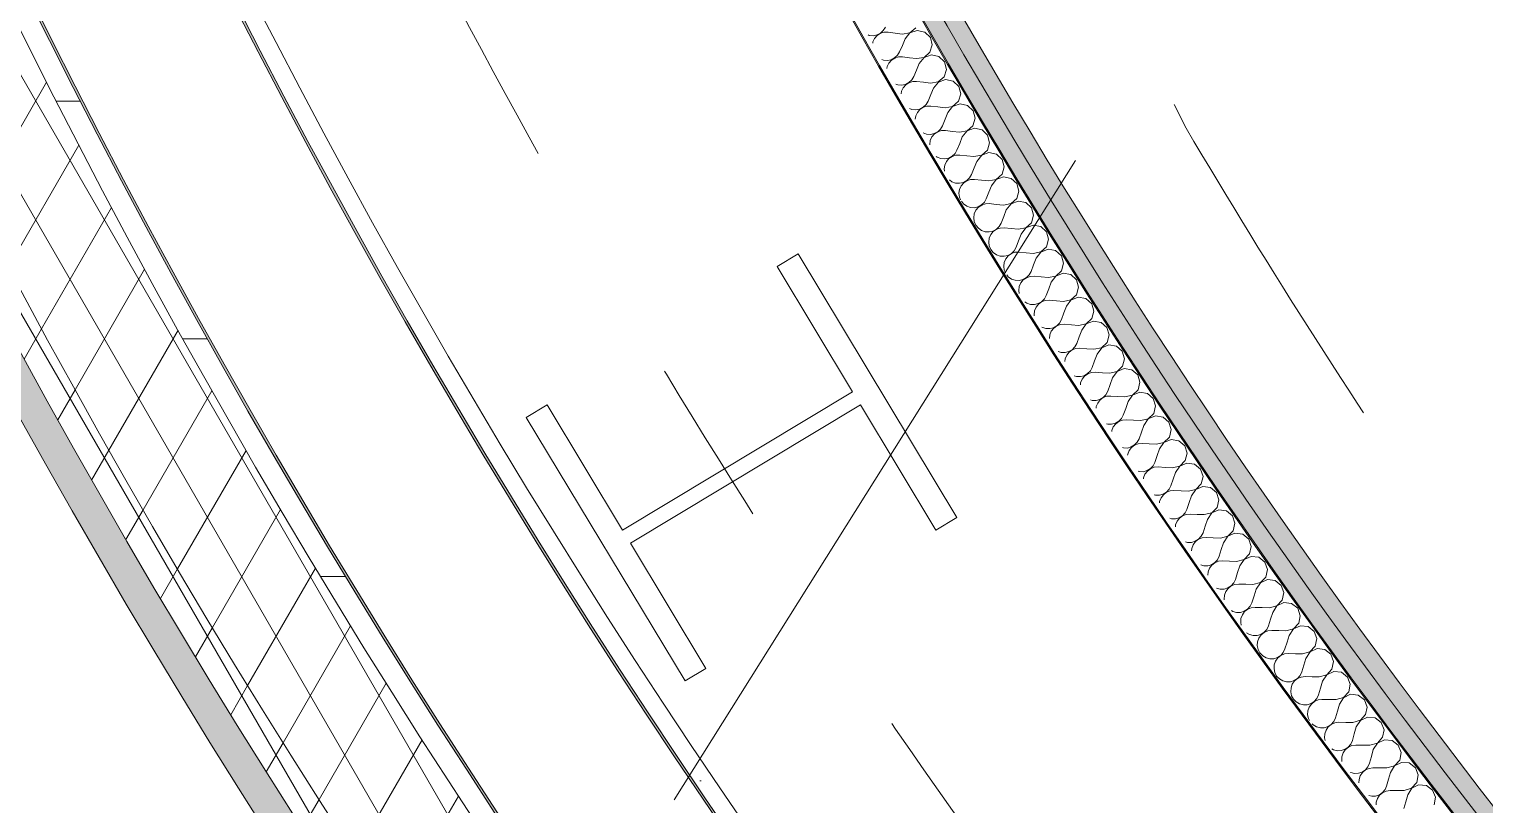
# Model space of a CAD drawing. Header units: millimetres. Extents: x -50172 to 68897, y -80883 to 956680.
# Drawn here: x -41228 to -40004, y -67392 to -66739 of the extents above; entities that cross this region are included whole.
import ezdxf

# ---------------------------------------------------------------- set-up
doc = ezdxf.new("R2010")
doc.units = ezdxf.units.MM
doc.header["$MEASUREMENT"] = 0
for name, pattern in [('Dashed', [564.444447, 282.222223, -282.222223]), ('Double Dashed', [1093.611073, 529.166651, -211.666656, 141.111112, -211.666656]), ('Long Dashed', [1058.333302, 634.99999, -423.333311])]:
    doc.linetypes.add(name, pattern=pattern)
for name, color, linetype in [('A-25-M_Wall_Ext', 7, 'Continuous'), ('COLUMN.IFC Import', 7, 'Continuous'), ('New_A-15-MG_Structural_Grid_Phase_2', 7, 'Continuous'), ('New_A-25-M_Wall_Int', 7, 'Continuous')]:
    doc.layers.add(name, color=color, linetype=linetype)
for name, color, linetype, lineweight in [('A-25-M_Wall_Ext_Pen_No__1', 7, 'Continuous', 13), ('COLUMN.IFC Import_Pen_No__2', 8, 'Continuous', 15), ('New_A-25-M_Wall_Int_Pen_No__1', 7, 'Continuous', 13), ('New_A-25-M_Wall_Int_Pen_No__150', 7, 'Continuous', 0), ('New_A-95-P_Drawing_Pen_No__1', 7, 'Continuous', 13)]:
    doc.layers.add(name, color=color, linetype=linetype, lineweight=lineweight)
for name, color, linetype, lineweight, true_color in [('A-25-M_Wall_Ext_Pen_No__107', 7, 'Continuous', 15, 0xa6a6a6), ('New_A-15-MG_Structural_Grid_Phase_2_Pen_No__222', 7, 'Continuous', 13, 0x65af33), ('New_A-25-M_Wall_Int_Pen_No__107', 7, 'Continuous', 15, 0xa6a6a6), ('New_A-25-M_Wall_Int_Pen_No__81', 7, 'Continuous', 20, 0x6a6a6a)]:
    doc.layers.add(name, color=color, linetype=linetype, lineweight=lineweight, true_color=true_color)
pattern_1 = [(60, (0, 0), (-43.30127, 25), []), (120, (0, 0), (43.30127, 25), [])]

# ---------------------------------------------------------------- blocks, each defined once
blk = doc.blocks.new('*X334')
at = {"layer": 'New_A-25-M_Wall_Int_Pen_No__150', "linetype": 'Continuous'}
for p, q in [((-40522.9, -66744.2), (-40521.9, -66744.6)), ((-40521.9, -66744.6), (-40518.6, -66744.9)), ((-40518.6, -66744.9), (-40515.4, -66744.2)), ((-40515.2, -66744.6), (-40517.4, -66747.1)), ((-40515.4, -66744.2), (-40512.5, -66742.8)), ((-40512.4, -66742.8), (-40515.2, -66744.6)), ((-40512.5, -66742.8), (-40510.1, -66740.5)), ((-40509.3, -66741.9), (-40512.4, -66742.8)), ((-40510.1, -66740.5), (-40508.3, -66737.7)), ((-40506, -66741.9), (-40509.3, -66741.9)), ((-40500.1, -66742.6), (-40506, -66741.9)), ((-40494.2, -66743.4), (-40500.1, -66742.6)), ((-40494.2, -66743.4), (-40487.7, -66742.4)), ((-40487.7, -66742.5), (-40491.8, -66747.5)), ((-40487.7, -66742.4), (-40482.8, -66738.2)), ((-40481.5, -66740.4), (-40487.7, -66742.5)), ((-40475.2, -66741.8), (-40481.5, -66740.4)), ((-40470.5, -66746.3), (-40475.2, -66741.8)), ((-40468.9, -66752.6), (-40470.5, -66746.3)), ((-40518.8, -66750), (-40519, -66751.2)), ((-40517.4, -66747.1), (-40518.8, -66750)), ((-40498.2, -66761.3), (-40496.5, -66758.5)), ((-40494.1, -66753), (-40496.5, -66758.5)), ((-40491.8, -66747.5), (-40494.1, -66753)), ((-40475.8, -66763.1), (-40470.9, -66758.8)), ((-40470.9, -66758.8), (-40468.9, -66752.6)), ((-40511.3, -66764.9), (-40510, -66765.4)), ((-40510, -66765.4), (-40506.7, -66765.7)), ((-40506.9, -66770.8), (-40507.1, -66772.3)), ((-40505.5, -66767.9), (-40506.9, -66770.8)), ((-40506.7, -66765.7), (-40503.5, -66765)), ((-40503.3, -66765.4), (-40505.5, -66767.9)), ((-40503.5, -66765), (-40500.6, -66763.5)), ((-40500.5, -66763.6), (-40503.3, -66765.4)), ((-40500.6, -66763.5), (-40498.2, -66761.3)), ((-40497.4, -66762.7), (-40500.5, -66763.6)), ((-40494.1, -66762.6), (-40497.4, -66762.7)), ((-40488.2, -66763.4), (-40494.1, -66762.6)), ((-40482.3, -66764.1), (-40488.2, -66763.4)), ((-40482.3, -66764.1), (-40475.8, -66763.1)), ((-40479.9, -66768.2), (-40482.2, -66773.7)), ((-40475.8, -66763.2), (-40479.9, -66768.2)), ((-40469.6, -66761), (-40475.8, -66763.2)), ((-40463.3, -66762.4), (-40469.6, -66761)), ((-40458.6, -66766.9), (-40463.3, -66762.4)), ((-40457, -66773.2), (-40458.6, -66766.9)), ((-40488.6, -66784.3), (-40486.2, -66782)), ((-40485.4, -66783.4), (-40488.6, -66784.4)), ((-40486.2, -66782), (-40484.5, -66779.2)), ((-40482.1, -66783.3), (-40485.4, -66783.4)), ((-40482.2, -66773.7), (-40484.5, -66779.2)), ((-40476.2, -66784), (-40482.1, -66783.3)), ((-40463.9, -66783.7), (-40459, -66779.4)), ((-40457.7, -66781.6), (-40463.8, -66783.8)), ((-40459, -66779.4), (-40457, -66773.2)), ((-40451.3, -66783), (-40457.7, -66781.6)), ((-40446.6, -66787.5), (-40451.3, -66783)), ((-40499.7, -66785.5), (-40498, -66786.2)), ((-40498, -66786.2), (-40494.8, -66786.4)), ((-40494.9, -66791.6), (-40495.2, -66793.6)), ((-40493.5, -66788.6), (-40494.9, -66791.6)), ((-40494.8, -66786.4), (-40491.5, -66785.8)), ((-40491.3, -66786.1), (-40493.5, -66788.6)), ((-40491.5, -66785.8), (-40488.6, -66784.3)), ((-40488.6, -66784.4), (-40491.3, -66786.1)), ((-40470.3, -66784.8), (-40476.2, -66784)), ((-40470.2, -66794.4), (-40472.5, -66799.9)), ((-40470.3, -66784.8), (-40463.9, -66783.7)), ((-40467.9, -66788.9), (-40470.2, -66794.4)), ((-40463.8, -66783.8), (-40467.9, -66788.9)), ((-40446.9, -66800), (-40445, -66793.8)), ((-40445, -66793.8), (-40446.6, -66787.5)), ((-40488.2, -66806.1), (-40486, -66806.9)), ((-40486, -66806.9), (-40482.7, -66807.1)), ((-40482.7, -66807.1), (-40479.5, -66806.5)), ((-40479.3, -66806.8), (-40481.4, -66809.3)), ((-40479.5, -66806.5), (-40476.6, -66805)), ((-40476.5, -66805), (-40479.3, -66806.8)), ((-40476.6, -66805), (-40474.2, -66802.7)), ((-40473.4, -66804.1), (-40476.5, -66805)), ((-40474.2, -66802.7), (-40472.5, -66799.9)), ((-40470.1, -66804), (-40473.4, -66804.1)), ((-40464.2, -66804.7), (-40470.1, -66804)), ((-40458.2, -66805.4), (-40464.2, -66804.7)), ((-40458.2, -66805.4), (-40451.8, -66804.3)), ((-40451.8, -66804.4), (-40455.8, -66809.5)), ((-40451.8, -66804.3), (-40446.9, -66800)), ((-40445.6, -66802.2), (-40451.8, -66804.4)), ((-40439.3, -66803.5), (-40445.6, -66802.2)), ((-40434.6, -66808), (-40439.3, -66803.5)), ((-40432.9, -66814.3), (-40434.6, -66808)), ((-40482.8, -66812.3), (-40483.2, -66815)), ((-40481.4, -66809.3), (-40482.8, -66812.3)), ((-40458.1, -66815), (-40460.4, -66820.5)), ((-40455.8, -66809.5), (-40458.1, -66815)), ((-40434.8, -66820.5), (-40432.9, -66814.3)), ((-40476.7, -66826.5), (-40473.8, -66827.6)), ((-40473.8, -66827.6), (-40470.5, -66827.8)), ((-40469.2, -66830), (-40470.6, -66833)), ((-40470.5, -66827.8), (-40467.3, -66827.1)), ((-40467.1, -66827.5), (-40469.2, -66830)), ((-40467.3, -66827.1), (-40464.4, -66825.6)), ((-40464.4, -66825.7), (-40467.1, -66827.5)), ((-40464.4, -66825.6), (-40462, -66823.3)), ((-40461.2, -66824.7), (-40464.4, -66825.7)), ((-40462, -66823.3), (-40460.4, -66820.5)), ((-40457.9, -66824.6), (-40461.2, -66824.7)), ((-40452, -66825.3), (-40457.9, -66824.6)), ((-40446.1, -66825.9), (-40452, -66825.3)), ((-40446.1, -66825.9), (-40439.7, -66824.8)), ((-40443.7, -66830), (-40445.9, -66835.5)), ((-40439.6, -66824.9), (-40443.7, -66830)), ((-40439.7, -66824.8), (-40434.8, -66820.5)), ((-40433.5, -66822.7), (-40439.6, -66824.9)), ((-40427.1, -66824), (-40433.5, -66822.7)), ((-40422.4, -66828.5), (-40427.1, -66824)), ((-40420.7, -66834.8), (-40422.4, -66828.5)), ((-40470.6, -66833), (-40471.1, -66836.2)), ((-40471.1, -66836.2), (-40471.1, -66836.6)), ((-40452.2, -66846.2), (-40449.8, -66843.9)), ((-40449.8, -66843.9), (-40448.2, -66841.1)), ((-40445.9, -66835.5), (-40448.2, -66841.1)), ((-40427.4, -66845.3), (-40422.6, -66841)), ((-40421.3, -66843.1), (-40427.4, -66845.4)), ((-40422.6, -66841), (-40420.7, -66834.8)), ((-40414.9, -66844.4), (-40421.3, -66843.1)), ((-40410.2, -66848.9), (-40414.9, -66844.4)), ((-40465.6, -66846.5), (-40464.7, -66847.1)), ((-40464.7, -66847.1), (-40461.6, -66848.2)), ((-40461.6, -66848.2), (-40458.3, -66848.4)), ((-40458.4, -66853.6), (-40458.9, -66856.8)), ((-40458.9, -66856.8), (-40458.6, -66858.9)), ((-40457, -66850.6), (-40458.4, -66853.6)), ((-40458.3, -66848.4), (-40455.1, -66847.7)), ((-40454.9, -66848.1), (-40457, -66850.6)), ((-40455.1, -66847.7), (-40452.2, -66846.2)), ((-40452.1, -66846.3), (-40454.9, -66848.1)), ((-40449, -66845.3), (-40452.1, -66846.3)), ((-40445.7, -66845.2), (-40449, -66845.3)), ((-40439.8, -66845.8), (-40445.7, -66845.2)), ((-40433.9, -66846.4), (-40439.8, -66845.8)), ((-40433.6, -66856), (-40435.9, -66861.6)), ((-40433.9, -66846.4), (-40427.4, -66845.3)), ((-40431.4, -66850.5), (-40433.6, -66856)), ((-40427.4, -66845.4), (-40431.4, -66850.5)), ((-40410.3, -66861.4), (-40408.5, -66855.2)), ((-40408.5, -66855.2), (-40410.2, -66848.9)), ((-40454.5, -66866.1), (-40452.4, -66867.7)), ((-40452.4, -66867.7), (-40449.3, -66868.8)), ((-40449.3, -66868.8), (-40446, -66869)), ((-40446, -66869), (-40442.8, -66868.3)), ((-40442.5, -66868.6), (-40444.7, -66871.1)), ((-40442.8, -66868.3), (-40439.9, -66866.7)), ((-40439.8, -66866.8), (-40442.5, -66868.6)), ((-40439.9, -66866.7), (-40437.5, -66864.4)), ((-40436.7, -66865.8), (-40439.8, -66866.8)), ((-40437.5, -66864.4), (-40435.9, -66861.6)), ((-40433.4, -66865.7), (-40436.7, -66865.8)), ((-40427.5, -66866.3), (-40433.4, -66865.7)), ((-40421.5, -66866.9), (-40427.5, -66866.3)), ((-40421.5, -66866.9), (-40415.1, -66865.7)), ((-40415.1, -66865.8), (-40419.1, -66871)), ((-40415.1, -66865.7), (-40410.3, -66861.4)), ((-40409, -66863.6), (-40415.1, -66865.8)), ((-40402.6, -66864.8), (-40409, -66863.6)), ((-40397.8, -66869.2), (-40402.6, -66864.8)), ((-40446, -66874.1), (-40446.5, -66877.4)), ((-40446.5, -66877.4), (-40446.1, -66880.7)), ((-40446.1, -66880.7), (-40445.1, -66882.9)), ((-40444.7, -66871.1), (-40446, -66874.1)), ((-40421.3, -66876.5), (-40423.5, -66882)), ((-40419.1, -66871), (-40421.3, -66876.5)), ((-40397.9, -66881.8), (-40396.1, -66875.5)), ((-40396.1, -66875.5), (-40397.8, -66869.2)), ((-40444.4, -66884.1), (-40442.7, -66886.3)), ((-40442.7, -66886.3), (-40440, -66888.2)), ((-40440, -66888.2), (-40436.8, -66889.3)), ((-40436.8, -66889.3), (-40433.6, -66889.5)), ((-40433.6, -66889.5), (-40430.4, -66888.8)), ((-40432.2, -66891.6), (-40433.6, -66894.7)), ((-40430.1, -66889.1), (-40432.2, -66891.6)), ((-40430.4, -66888.8), (-40427.5, -66887.2)), ((-40427.4, -66887.3), (-40430.1, -66889.1)), ((-40427.5, -66887.2), (-40425.1, -66884.9)), ((-40424.3, -66886.3), (-40427.4, -66887.3)), ((-40425.1, -66884.9), (-40423.5, -66882)), ((-40421, -66886.1), (-40424.3, -66886.3)), ((-40415.1, -66886.7), (-40421, -66886.1)), ((-40409.1, -66887.3), (-40415.1, -66886.7)), ((-40409.1, -66887.3), (-40402.7, -66886.1)), ((-40406.7, -66891.4), (-40408.8, -66896.9)), ((-40402.7, -66886.2), (-40406.7, -66891.4)), ((-40402.7, -66886.1), (-40397.9, -66881.8)), ((-40396.6, -66883.9), (-40402.7, -66886.2)), ((-40390.2, -66885.1), (-40396.6, -66883.9)), ((-40385.4, -66889.5), (-40390.2, -66885.1)), ((-40383.7, -66895.8), (-40385.4, -66889.5)), ((-40433.6, -66894.7), (-40434, -66897.9)), ((-40434, -66897.9), (-40433.6, -66901.2)), ((-40433.6, -66901.2), (-40432.3, -66904.2)), ((-40432.3, -66904.2), (-40430.2, -66906.8)), ((-40415, -66907.6), (-40412.6, -66905.3)), ((-40412.6, -66905.3), (-40411, -66902.5)), ((-40408.8, -66896.9), (-40411, -66902.5)), ((-40390.3, -66906.5), (-40385.5, -66902.1)), ((-40384.1, -66904.2), (-40390.2, -66906.5)), ((-40385.5, -66902.1), (-40383.7, -66895.8)), ((-40377.7, -66905.4), (-40384.1, -66904.2)), ((-40372.9, -66909.8), (-40377.7, -66905.4)), ((-40430.2, -66906.8), (-40427.5, -66908.7)), ((-40427.5, -66908.7), (-40424.4, -66909.8)), ((-40424.4, -66909.8), (-40421.1, -66909.9)), ((-40421.1, -66915.1), (-40421.5, -66918.4)), ((-40421.1, -66909.9), (-40417.9, -66909.2)), ((-40419.7, -66912.1), (-40421.1, -66915.1)), ((-40417.6, -66909.6), (-40419.7, -66912.1)), ((-40417.9, -66909.2), (-40415, -66907.6)), ((-40414.9, -66907.7), (-40417.6, -66909.6)), ((-40411.8, -66906.7), (-40414.9, -66907.7)), ((-40408.5, -66906.5), (-40411.8, -66906.7)), ((-40402.6, -66907.1), (-40408.5, -66906.5)), ((-40396.7, -66907.6), (-40402.6, -66907.1)), ((-40396.3, -66917.3), (-40398.5, -66922.8)), ((-40396.7, -66907.6), (-40390.3, -66906.5)), ((-40394.2, -66911.7), (-40396.3, -66917.3)), ((-40390.2, -66906.5), (-40394.2, -66911.7)), ((-40371.1, -66916.1), (-40372.9, -66909.8)), ((-40372.9, -66922.3), (-40371.1, -66916.1)), ((-40421.5, -66918.4), (-40421.1, -66921.7)), ((-40421.1, -66921.7), (-40419.7, -66924.7)), ((-40419.7, -66924.7), (-40417.6, -66927.2)), ((-40417.6, -66927.2), (-40414.9, -66929.1)), ((-40414.9, -66929.1), (-40411.8, -66930.2)), ((-40411.8, -66930.2), (-40408.5, -66930.3)), ((-40408.5, -66930.3), (-40405.3, -66929.6)), ((-40405.1, -66930), (-40407.2, -66932.5)), ((-40405.3, -66929.6), (-40402.4, -66928)), ((-40402.4, -66928.1), (-40405.1, -66930)), ((-40402.4, -66928), (-40400.1, -66925.7)), ((-40399.2, -66927), (-40402.4, -66928.1)), ((-40400.1, -66925.7), (-40398.5, -66922.8)), ((-40396, -66926.9), (-40399.2, -66927)), ((-40390, -66927.4), (-40396, -66926.9)), ((-40384.1, -66928), (-40390, -66927.4)), ((-40384.1, -66928), (-40377.7, -66926.7)), ((-40377.6, -66926.8), (-40381.6, -66932)), ((-40377.7, -66926.7), (-40372.9, -66922.3)), ((-40371.6, -66924.5), (-40377.6, -66926.8)), ((-40365.2, -66925.6), (-40371.6, -66924.5)), ((-40360.4, -66930), (-40365.2, -66925.6)), ((-40358.5, -66936.3), (-40360.4, -66930)), ((-40408.5, -66935.5), (-40408.9, -66938.8)), ((-40408.9, -66938.8), (-40408.4, -66942.1)), ((-40407.2, -66932.5), (-40408.5, -66935.5)), ((-40408.4, -66942.1), (-40407.4, -66944.3)), ((-40383.7, -66937.6), (-40385.8, -66943.1)), ((-40381.6, -66932), (-40383.7, -66937.6)), ((-40365, -66947), (-40360.3, -66942.5)), ((-40360.3, -66942.5), (-40358.5, -66936.3)), ((-40406.2, -66946.1), (-40405, -66947.6)), ((-40405, -66947.6), (-40402.2, -66949.5)), ((-40402.2, -66949.5), (-40399.1, -66950.5)), ((-40399.1, -66950.5), (-40395.8, -66950.7)), ((-40395.8, -66950.7), (-40392.6, -66949.9)), ((-40394.5, -66952.8), (-40395.8, -66955.9)), ((-40392.4, -66950.3), (-40394.5, -66952.8)), ((-40392.6, -66949.9), (-40389.8, -66948.3)), ((-40389.7, -66948.4), (-40392.4, -66950.3)), ((-40389.8, -66948.3), (-40387.4, -66946)), ((-40386.6, -66947.4), (-40389.7, -66948.4)), ((-40387.4, -66946), (-40385.8, -66943.1)), ((-40383.3, -66947.2), (-40386.6, -66947.4)), ((-40377.4, -66947.7), (-40383.3, -66947.2)), ((-40371.4, -66948.2), (-40377.4, -66947.7)), ((-40371.4, -66948.2), (-40365, -66947)), ((-40368.9, -66952.2), (-40371, -66957.8)), ((-40365, -66947), (-40368.9, -66952.2)), ((-40358.9, -66944.7), (-40365, -66947)), ((-40352.5, -66945.8), (-40358.9, -66944.7)), ((-40347.7, -66950.2), (-40352.5, -66945.8)), ((-40345.9, -66956.4), (-40347.7, -66950.2)), ((-40395.8, -66955.9), (-40396.2, -66959.1)), ((-40396.2, -66959.1), (-40395.8, -66961.6)), ((-40377, -66968.6), (-40374.7, -66966.3)), ((-40374.7, -66966.3), (-40373.1, -66963.4)), ((-40371, -66957.8), (-40373.1, -66963.4)), ((-40358.7, -66968.4), (-40352.3, -66967.1)), ((-40352.3, -66967.1), (-40347.6, -66962.7)), ((-40346.2, -66964.8), (-40352.3, -66967.2)), ((-40347.6, -66962.7), (-40345.9, -66956.4)), ((-40339.8, -66965.9), (-40346.2, -66964.8)), ((-40334.9, -66970.3), (-40339.8, -66965.9)), ((-40391.1, -66968.7), (-40389.5, -66969.8)), ((-40389.5, -66969.8), (-40386.4, -66970.9)), ((-40386.4, -66970.9), (-40383.1, -66971)), ((-40383, -66976.2), (-40383.4, -66979.4)), ((-40383.1, -66971), (-40379.9, -66970.2)), ((-40381.7, -66973.1), (-40383, -66976.2)), ((-40379.7, -66970.6), (-40381.7, -66973.1)), ((-40379.9, -66970.2), (-40377, -66968.6)), ((-40377, -66968.7), (-40379.7, -66970.6)), ((-40373.9, -66967.6), (-40377, -66968.7)), ((-40370.6, -66967.4), (-40373.9, -66967.6)), ((-40364.6, -66967.9), (-40370.6, -66967.4)), ((-40358.7, -66968.4), (-40364.6, -66967.9)), ((-40358.2, -66978), (-40360.3, -66983.6)), ((-40356.1, -66972.4), (-40358.2, -66978)), ((-40352.3, -66967.2), (-40356.1, -66972.4)), ((-40333.1, -66976.5), (-40334.9, -66970.3)), ((-40334.8, -66982.8), (-40333.1, -66976.5)), ((-40383.4, -66979.4), (-40383.3, -66980.4)), ((-40376.9, -66989.9), (-40376.7, -66990.1)), ((-40376.7, -66990.1), (-40373.5, -66991.1)), ((-40373.5, -66991.1), (-40370.2, -66991.2)), ((-40370.2, -66991.2), (-40367, -66990.5)), ((-40366.8, -66990.8), (-40368.9, -66993.4)), ((-40367, -66990.5), (-40364.2, -66988.8)), ((-40364.1, -66988.9), (-40366.8, -66990.8)), ((-40364.2, -66988.8), (-40361.9, -66986.5)), ((-40361, -66987.8), (-40364.1, -66988.9)), ((-40361.9, -66986.5), (-40360.3, -66983.6)), ((-40357.8, -66987.6), (-40361, -66987.8)), ((-40351.8, -66988.1), (-40357.8, -66987.6)), ((-40345.9, -66988.5), (-40351.8, -66988.1)), ((-40345.9, -66988.5), (-40339.5, -66987.2)), ((-40339.4, -66987.3), (-40343.3, -66992.6)), ((-40339.5, -66987.2), (-40334.8, -66982.8)), ((-40333.4, -66984.9), (-40339.4, -66987.3)), ((-40327, -66986), (-40333.4, -66984.9)), ((-40322.1, -66990.3), (-40327, -66986)), ((-40320.2, -66996.5), (-40322.1, -66990.3)), ((-40370.2, -66996.4), (-40370.5, -66999.5)), ((-40368.9, -66993.4), (-40370.2, -66996.4)), ((-40349, -67006.6), (-40347.4, -67003.7)), ((-40345.4, -66998.2), (-40347.4, -67003.7)), ((-40343.3, -66992.6), (-40345.4, -66998.2)), ((-40326.6, -67007.3), (-40321.9, -67002.8)), ((-40321.9, -67002.8), (-40320.2, -66996.5)), ((-40363.1, -67010.5), (-40360.6, -67011.3)), ((-40360.6, -67011.3), (-40357.3, -67011.4)), ((-40357.3, -67011.4), (-40354.1, -67010.6)), ((-40355.9, -67013.6), (-40357.2, -67016.6)), ((-40353.9, -67011), (-40355.9, -67013.6)), ((-40354.1, -67010.6), (-40351.3, -67009)), ((-40351.2, -67009.1), (-40353.9, -67011)), ((-40351.3, -67009), (-40349, -67006.6)), ((-40348.1, -67008), (-40351.2, -67009.1)), ((-40344.9, -67007.8), (-40348.1, -67008)), ((-40338.9, -67008.2), (-40344.9, -67007.8)), ((-40333, -67008.6), (-40338.9, -67008.2)), ((-40333, -67008.6), (-40326.6, -67007.3)), ((-40330.4, -67012.6), (-40332.4, -67018.2)), ((-40326.5, -67007.4), (-40330.4, -67012.6)), ((-40320.5, -67004.9), (-40326.5, -67007.4)), ((-40314.1, -67006), (-40320.5, -67004.9)), ((-40309.2, -67010.3), (-40314.1, -67006)), ((-40307.3, -67016.5), (-40309.2, -67010.3)), ((-40357.2, -67016.6), (-40357.5, -67018.9)), ((-40338.3, -67029.1), (-40336, -67026.7)), ((-40335.1, -67028.1), (-40338.2, -67029.2)), ((-40336, -67026.7), (-40334.5, -67023.8)), ((-40331.9, -67027.8), (-40335.1, -67028.1)), ((-40332.4, -67018.2), (-40334.5, -67023.8)), ((-40325.9, -67028.3), (-40331.9, -67027.8)), ((-40320, -67028.7), (-40325.9, -67028.3)), ((-40320, -67028.7), (-40313.6, -67027.3)), ((-40313.6, -67027.4), (-40317.4, -67032.7)), ((-40313.6, -67027.3), (-40308.9, -67022.8)), ((-40307.5, -67024.9), (-40313.6, -67027.4)), ((-40308.9, -67022.8), (-40307.3, -67016.5)), ((-40301.1, -67026), (-40307.5, -67024.9)), ((-40296.2, -67030.2), (-40301.1, -67026)), ((-40349.5, -67030.9), (-40347.6, -67031.5)), ((-40347.6, -67031.5), (-40344.3, -67031.6)), ((-40344.2, -67036.7), (-40344.4, -67038.5)), ((-40344.3, -67031.6), (-40341.1, -67030.8)), ((-40342.9, -67033.7), (-40344.2, -67036.7)), ((-40340.9, -67031.1), (-40342.9, -67033.7)), ((-40341.1, -67030.8), (-40338.3, -67029.1)), ((-40338.2, -67029.2), (-40340.9, -67031.1)), ((-40319.4, -67038.3), (-40321.4, -67043.9)), ((-40317.4, -67032.7), (-40319.4, -67038.3)), ((-40294.3, -67036.4), (-40296.2, -67030.2)), ((-40295.9, -67042.7), (-40294.3, -67036.4)), ((-40335.9, -67051.1), (-40334.5, -67051.6)), ((-40334.5, -67051.6), (-40331.2, -67051.7)), ((-40331.2, -67051.7), (-40328, -67050.8)), ((-40327.8, -67051.2), (-40329.8, -67053.8)), ((-40328, -67050.8), (-40325.2, -67049.2)), ((-40325.2, -67049.2), (-40327.8, -67051.2)), ((-40325.2, -67049.2), (-40322.9, -67046.8)), ((-40322.1, -67048.1), (-40325.2, -67049.2)), ((-40322.9, -67046.8), (-40321.4, -67043.9)), ((-40318.8, -67047.9), (-40322.1, -67048.1)), ((-40312.8, -67048.3), (-40318.8, -67047.9)), ((-40306.9, -67048.6), (-40312.8, -67048.3)), ((-40306.9, -67048.6), (-40300.5, -67047.3)), ((-40304.3, -67052.6), (-40306.3, -67058.3)), ((-40300.5, -67047.3), (-40304.3, -67052.6)), ((-40300.5, -67047.3), (-40295.9, -67042.7)), ((-40294.5, -67044.8), (-40300.5, -67047.3)), ((-40288.1, -67045.9), (-40294.5, -67044.8)), ((-40283.1, -67050.1), (-40288.1, -67045.9)), ((-40281.2, -67056.3), (-40283.1, -67050.1)), ((-40331.1, -67056.8), (-40331.2, -67058.2)), ((-40329.8, -67053.8), (-40331.1, -67056.8)), ((-40309.8, -67066.8), (-40308.3, -67063.9)), ((-40306.3, -67058.3), (-40308.3, -67063.9)), ((-40287.4, -67067.2), (-40282.7, -67062.6)), ((-40281.3, -67064.7), (-40287.3, -67067.2)), ((-40282.7, -67062.6), (-40281.2, -67056.3)), ((-40274.9, -67065.7), (-40281.3, -67064.7)), ((-40322.5, -67071.3), (-40321.3, -67071.6)), ((-40321.3, -67071.6), (-40318.1, -67071.7)), ((-40318.1, -67071.7), (-40314.9, -67070.8)), ((-40317.9, -67076.8), (-40318, -67077.9)), ((-40316.7, -67073.8), (-40317.9, -67076.8)), ((-40314.6, -67071.2), (-40316.7, -67073.8)), ((-40314.9, -67070.8), (-40312.1, -67069.2)), ((-40312, -67069.3), (-40314.6, -67071.2)), ((-40312.1, -67069.2), (-40309.8, -67066.8)), ((-40308.9, -67068.1), (-40312, -67069.3)), ((-40305.6, -67067.9), (-40308.9, -67068.1)), ((-40299.7, -67068.2), (-40305.6, -67067.9)), ((-40293.7, -67068.6), (-40299.7, -67068.2)), ((-40293.7, -67068.6), (-40287.4, -67067.2)), ((-40291.1, -67072.6), (-40293.1, -67078.2)), ((-40287.3, -67067.2), (-40291.1, -67072.6)), ((-40270, -67069.9), (-40274.9, -67065.7)), ((-40268, -67076.1), (-40270, -67069.9)), ((-40269.5, -67082.4), (-40268, -67076.1)), ((-40301.6, -67090.8), (-40298.8, -67089.1)), ((-40298.8, -67089.2), (-40301.4, -67091.2)), ((-40298.8, -67089.1), (-40296.6, -67086.7)), ((-40295.7, -67088), (-40298.8, -67089.2)), ((-40296.6, -67086.7), (-40295.1, -67083.8)), ((-40292.4, -67087.8), (-40295.7, -67088)), ((-40293.1, -67078.2), (-40295.1, -67083.8)), ((-40286.5, -67088.1), (-40292.4, -67087.8)), ((-40280.5, -67088.4), (-40286.5, -67088.1)), ((-40280.5, -67088.4), (-40274.2, -67087)), ((-40274.1, -67087.1), (-40277.8, -67092.4)), ((-40274.2, -67087), (-40269.5, -67082.4)), ((-40268.1, -67084.5), (-40274.1, -67087.1)), ((-40261.7, -67085.5), (-40268.1, -67084.5)), ((-40256.7, -67089.7), (-40261.7, -67085.5)), ((-40309, -67091.3), (-40308.1, -67091.6)), ((-40308.1, -67091.6), (-40304.8, -67091.7)), ((-40304.8, -67091.7), (-40301.6, -67090.8)), ((-40304.6, -67096.8), (-40304.7, -67097.8)), ((-40303.4, -67093.8), (-40304.6, -67096.8)), ((-40301.4, -67091.2), (-40303.4, -67093.8)), ((-40279.8, -67098), (-40281.8, -67103.7)), ((-40277.8, -67092.4), (-40279.8, -67098)), ((-40254.7, -67095.9), (-40256.7, -67089.7)), ((-40256.2, -67102.2), (-40254.7, -67095.9)), ((-40295.7, -67111.2), (-40294.8, -67111.5)), ((-40294.8, -67111.5), (-40291.5, -67111.6)), ((-40291.5, -67111.6), (-40288.3, -67110.7)), ((-40290.1, -67113.7), (-40291.3, -67116.7)), ((-40288.1, -67111.1), (-40290.1, -67113.7)), ((-40288.3, -67110.7), (-40285.5, -67109)), ((-40285.4, -67109.1), (-40288.1, -67111.1)), ((-40285.5, -67109), (-40283.2, -67106.6)), ((-40282.4, -67107.9), (-40285.4, -67109.1)), ((-40283.2, -67106.6), (-40281.8, -67103.7)), ((-40279.1, -67107.6), (-40282.4, -67107.9)), ((-40273.1, -67108), (-40279.1, -67107.6)), ((-40267.2, -67108.3), (-40273.1, -67108)), ((-40267.2, -67108.3), (-40260.8, -67106.8)), ((-40264.5, -67112.2), (-40266.4, -67117.9)), ((-40260.8, -67106.9), (-40264.5, -67112.2)), ((-40260.8, -67106.8), (-40256.2, -67102.2)), ((-40254.8, -67104.3), (-40260.8, -67106.9)), ((-40248.4, -67105.2), (-40254.8, -67104.3)), ((-40243.4, -67109.4), (-40248.4, -67105.2)), ((-40241.3, -67115.6), (-40243.4, -67109.4)), ((-40291.3, -67116.7), (-40291.3, -67117.7)), ((-40269.8, -67126.4), (-40268.4, -67123.5)), ((-40266.4, -67117.9), (-40268.4, -67123.5)), ((-40247.4, -67126.5), (-40242.8, -67121.9)), ((-40241.4, -67124), (-40247.4, -67126.6)), ((-40242.8, -67121.9), (-40241.3, -67115.6)), ((-40235, -67124.9), (-40241.4, -67124)), ((-40230, -67129.1), (-40235, -67124.9)), ((-40282.4, -67131.1), (-40281.3, -67131.4)), ((-40281.3, -67131.4), (-40278, -67131.4)), ((-40278, -67131.4), (-40274.9, -67130.6)), ((-40277.8, -67136.6), (-40277.9, -67137.8)), ((-40276.6, -67133.5), (-40277.8, -67136.6)), ((-40274.6, -67130.9), (-40276.6, -67133.5)), ((-40274.9, -67130.6), (-40272.1, -67128.8)), ((-40272, -67128.9), (-40274.6, -67130.9)), ((-40272.1, -67128.8), (-40269.8, -67126.4)), ((-40269, -67127.7), (-40272, -67128.9)), ((-40265.7, -67127.5), (-40269, -67127.7)), ((-40259.7, -67127.7), (-40265.7, -67127.5)), ((-40253.8, -67128), (-40259.7, -67127.7)), ((-40253, -67137.6), (-40254.9, -67143.3)), ((-40253.8, -67128), (-40247.4, -67126.5)), ((-40251.1, -67132), (-40253, -67137.6)), ((-40247.4, -67126.6), (-40251.1, -67132)), ((-40227.9, -67135.3), (-40230, -67129.1)), ((-40229.4, -67141.6), (-40227.9, -67135.3)), ((-40264.5, -67151.2), (-40261.4, -67150.4)), ((-40261.1, -67150.7), (-40263.1, -67153.3)), ((-40261.4, -67150.4), (-40258.6, -67148.6)), ((-40258.5, -67148.7), (-40261.1, -67150.7)), ((-40258.6, -67148.6), (-40256.4, -67146.2)), ((-40255.5, -67147.5), (-40258.5, -67148.7)), ((-40256.4, -67146.2), (-40254.9, -67143.3)), ((-40252.2, -67147.2), (-40255.5, -67147.5)), ((-40246.2, -67147.5), (-40252.2, -67147.2)), ((-40240.3, -67147.7), (-40246.2, -67147.5)), ((-40240.3, -67147.7), (-40234, -67146.2)), ((-40233.9, -67146.3), (-40237.6, -67151.7)), ((-40234, -67146.2), (-40229.4, -67141.6)), ((-40227.9, -67143.7), (-40233.9, -67146.3)), ((-40221.5, -67144.6), (-40227.9, -67143.7)), ((-40216.5, -67148.7), (-40221.5, -67144.6)), ((-40214.4, -67154.9), (-40216.5, -67148.7)), ((-40269.2, -67150.8), (-40267.8, -67151.2)), ((-40267.8, -67151.2), (-40264.5, -67151.2)), ((-40264.3, -67156.4), (-40264.4, -67158)), ((-40263.1, -67153.3), (-40264.3, -67156.4)), ((-40242.8, -67165.9), (-40241.3, -67163)), ((-40239.5, -67157.3), (-40241.3, -67163)), ((-40237.6, -67151.7), (-40239.5, -67157.3)), ((-40220.4, -67165.8), (-40215.8, -67161.2)), ((-40215.8, -67161.2), (-40214.4, -67154.9)), ((-40256, -67170.5), (-40254.3, -67171)), ((-40254.3, -67171), (-40251, -67171)), ((-40251, -67171), (-40247.8, -67170.1)), ((-40249.5, -67173.1), (-40250.7, -67176.2)), ((-40247.6, -67170.4), (-40249.5, -67173.1)), ((-40247.8, -67170.1), (-40245, -67168.4)), ((-40245, -67168.4), (-40247.6, -67170.4)), ((-40245, -67168.4), (-40242.8, -67165.9)), ((-40241.9, -67167.2), (-40245, -67168.4)), ((-40238.6, -67166.9), (-40241.9, -67167.2)), ((-40232.7, -67167.1), (-40238.6, -67166.9)), ((-40226.7, -67167.4), (-40232.7, -67167.1)), ((-40226.7, -67167.4), (-40220.4, -67165.8)), ((-40224, -67171.3), (-40225.9, -67177)), ((-40220.3, -67165.9), (-40224, -67171.3)), ((-40214.4, -67163.3), (-40220.3, -67165.9)), ((-40207.9, -67164.1), (-40214.4, -67163.3)), ((-40202.9, -67168.2), (-40207.9, -67164.1)), ((-40200.8, -67174.4), (-40202.9, -67168.2)), ((-40202.2, -67180.7), (-40200.8, -67174.4)), ((-40250.7, -67176.2), (-40250.9, -67178.2)), ((-40231.4, -67188), (-40229.2, -67185.6)), ((-40228.2, -67186.9), (-40231.3, -67188.1)), ((-40229.2, -67185.6), (-40227.7, -67182.6)), ((-40225, -67186.5), (-40228.2, -67186.9)), ((-40225.9, -67177), (-40227.7, -67182.6)), ((-40219, -67186.8), (-40225, -67186.5)), ((-40213.1, -67187), (-40219, -67186.8)), ((-40213.1, -67187), (-40206.7, -67185.4)), ((-40206.7, -67185.5), (-40210.3, -67190.9)), ((-40206.7, -67185.4), (-40202.2, -67180.7)), ((-40200.8, -67182.8), (-40206.7, -67185.5)), ((-40194.3, -67183.6), (-40200.8, -67182.8)), ((-40189.3, -67187.7), (-40194.3, -67183.6)), ((-40243, -67190), (-40240.6, -67190.7)), ((-40240.6, -67190.7), (-40237.3, -67190.7)), ((-40237.3, -67190.7), (-40234.1, -67189.8)), ((-40237, -67195.8), (-40237.2, -67198.6)), ((-40235.8, -67192.8), (-40237, -67195.8)), ((-40233.9, -67190.1), (-40235.8, -67192.8)), ((-40234.1, -67189.8), (-40231.4, -67188)), ((-40231.3, -67188.1), (-40233.9, -67190.1)), ((-40212.2, -67196.5), (-40214, -67202.2)), ((-40210.3, -67190.9), (-40212.2, -67196.5)), ((-40187.1, -67193.9), (-40189.3, -67187.7)), ((-40188.5, -67200.2), (-40187.1, -67193.9)), ((-40229.9, -67209.5), (-40226.8, -67210.3)), ((-40226.8, -67210.3), (-40223.5, -67210.3)), ((-40223.5, -67210.3), (-40220.4, -67209.4)), ((-40220.2, -67209.7), (-40222.1, -67212.4)), ((-40220.4, -67209.4), (-40217.6, -67207.6)), ((-40217.6, -67207.7), (-40220.2, -67209.7)), ((-40217.6, -67207.6), (-40215.4, -67205.2)), ((-40214.5, -67206.5), (-40217.6, -67207.7)), ((-40215.4, -67205.2), (-40214, -67202.2)), ((-40211.2, -67206.1), (-40214.5, -67206.5)), ((-40205.3, -67206.3), (-40211.2, -67206.1)), ((-40199.3, -67206.5), (-40205.3, -67206.3)), ((-40199.3, -67206.5), (-40193, -67204.9)), ((-40196.6, -67210.4), (-40198.4, -67216.1)), ((-40193, -67205), (-40196.6, -67210.4)), ((-40193, -67204.9), (-40188.5, -67200.2)), ((-40187, -67202.3), (-40193, -67205)), ((-40180.6, -67203.1), (-40187, -67202.3)), ((-40175.5, -67207.2), (-40180.6, -67203.1)), ((-40173.3, -67213.3), (-40175.5, -67207.2)), ((-40223.2, -67215.5), (-40223.5, -67218.8)), ((-40223.5, -67218.8), (-40223.4, -67219.3)), ((-40222.1, -67212.4), (-40223.2, -67215.5)), ((-40201.6, -67224.7), (-40200.2, -67221.8)), ((-40198.4, -67216.1), (-40200.2, -67221.8)), ((-40179.2, -67224.4), (-40174.7, -67219.7)), ((-40173.2, -67221.7), (-40179.2, -67224.4)), ((-40174.7, -67219.7), (-40173.3, -67213.3)), ((-40166.8, -67222.5), (-40173.2, -67221.7)), ((-40161.7, -67226.5), (-40166.8, -67222.5)), ((-40217.3, -67228.4), (-40216.2, -67229.1)), ((-40216.2, -67229.1), (-40213, -67229.9)), ((-40213, -67229.9), (-40209.7, -67229.9)), ((-40209.7, -67229.9), (-40206.6, -67229)), ((-40209.4, -67235.1), (-40209.6, -67238.3)), ((-40208.2, -67232), (-40209.4, -67235.1)), ((-40206.3, -67229.3), (-40208.2, -67232)), ((-40206.6, -67229), (-40203.8, -67227.2)), ((-40203.7, -67227.3), (-40206.3, -67229.3)), ((-40203.8, -67227.2), (-40201.6, -67224.7)), ((-40200.7, -67226), (-40203.7, -67227.3)), ((-40197.4, -67225.7), (-40200.7, -67226)), ((-40191.5, -67225.8), (-40197.4, -67225.7)), ((-40185.5, -67226), (-40191.5, -67225.8)), ((-40184.5, -67235.6), (-40186.3, -67241.2)), ((-40185.5, -67226), (-40179.2, -67224.4)), ((-40182.7, -67229.9), (-40184.5, -67235.6)), ((-40179.2, -67224.4), (-40182.7, -67229.9)), ((-40159.5, -67232.7), (-40161.7, -67226.5)), ((-40160.8, -67239), (-40159.5, -67232.7)), ((-40209.6, -67238.3), (-40209.1, -67240.6)), ((-40204.7, -67247.2), (-40202.3, -67248.6)), ((-40202.3, -67248.6), (-40199.1, -67249.5)), ((-40195.8, -67249.4), (-40192.7, -67248.5)), ((-40192.7, -67248.5), (-40189.9, -67246.7)), ((-40189.8, -67246.8), (-40192.4, -67248.8)), ((-40189.9, -67246.7), (-40187.7, -67244.2)), ((-40186.8, -67245.5), (-40189.8, -67246.8)), ((-40187.7, -67244.2), (-40186.3, -67241.2)), ((-40183.5, -67245.1), (-40186.8, -67245.5)), ((-40177.6, -67245.3), (-40183.5, -67245.1)), ((-40171.6, -67245.4), (-40177.6, -67245.3)), ((-40171.6, -67245.4), (-40165.3, -67243.8)), ((-40165.3, -67243.8), (-40168.8, -67249.3)), ((-40165.3, -67243.8), (-40160.8, -67239)), ((-40159.4, -67241.1), (-40165.3, -67243.8)), ((-40152.9, -67241.8), (-40159.4, -67241.1)), ((-40147.8, -67245.9), (-40152.9, -67241.8)), ((-40145.6, -67252), (-40147.8, -67245.9)), ((-40199.1, -67249.5), (-40195.8, -67249.4)), ((-40195.4, -67254.6), (-40195.7, -67257.9)), ((-40195.7, -67257.9), (-40195, -67261.1)), ((-40194.3, -67251.5), (-40195.4, -67254.6)), ((-40192.4, -67248.8), (-40194.3, -67251.5)), ((-40173.8, -67263.6), (-40172.4, -67260.7)), ((-40170.6, -67255), (-40172.4, -67260.7)), ((-40168.8, -67249.3), (-40170.6, -67255)), ((-40151.4, -67263.1), (-40146.9, -67258.4)), ((-40145.4, -67260.4), (-40151.3, -67263.2)), ((-40146.9, -67258.4), (-40145.6, -67252)), ((-40138.9, -67261.1), (-40145.4, -67260.4)), ((-40195, -67261.1), (-40193.4, -67264)), ((-40193.4, -67264), (-40191.1, -67266.4)), ((-40191.1, -67266.4), (-40188.3, -67268.1)), ((-40188.3, -67268.1), (-40185.1, -67268.9)), ((-40185.1, -67268.9), (-40181.8, -67268.9)), ((-40181.8, -67268.9), (-40178.7, -67267.9)), ((-40180.3, -67270.9), (-40181.4, -67274)), ((-40178.4, -67268.2), (-40180.3, -67270.9)), ((-40178.7, -67267.9), (-40175.9, -67266.1)), ((-40175.9, -67266.2), (-40178.4, -67268.2)), ((-40175.9, -67266.1), (-40173.8, -67263.6)), ((-40172.8, -67264.9), (-40175.9, -67266.2)), ((-40169.6, -67264.5), (-40172.8, -67264.9)), ((-40163.6, -67264.7), (-40169.6, -67264.5)), ((-40157.6, -67264.8), (-40163.6, -67264.7)), ((-40157.6, -67264.8), (-40151.4, -67263.1)), ((-40154.8, -67268.6), (-40156.6, -67274.3)), ((-40151.3, -67263.2), (-40154.8, -67268.6)), ((-40133.8, -67265.1), (-40138.9, -67261.1)), ((-40131.6, -67271.2), (-40133.8, -67265.1)), ((-40132.9, -67277.6), (-40131.6, -67271.2)), ((-40181.4, -67274), (-40181.6, -67277.3)), ((-40181.6, -67277.3), (-40180.9, -67280.6)), ((-40180.9, -67280.6), (-40179.4, -67283.5)), ((-40179.4, -67283.5), (-40177.1, -67285.9)), ((-40161.9, -67285.5), (-40159.7, -67283)), ((-40158.8, -67284.3), (-40161.8, -67285.6)), ((-40159.7, -67283), (-40158.3, -67280)), ((-40155.5, -67283.9), (-40158.8, -67284.3)), ((-40156.6, -67274.3), (-40158.3, -67280)), ((-40149.5, -67284), (-40155.5, -67283.9)), ((-40143.6, -67284.1), (-40149.5, -67284)), ((-40143.6, -67284.1), (-40137.3, -67282.4)), ((-40137.2, -67282.4), (-40140.8, -67287.9)), ((-40137.3, -67282.4), (-40132.9, -67277.6)), ((-40131.4, -67279.6), (-40137.2, -67282.4)), ((-40124.9, -67280.3), (-40131.4, -67279.6)), ((-40119.8, -67284.3), (-40124.9, -67280.3)), ((-40117.5, -67290.4), (-40119.8, -67284.3)), ((-40177.1, -67285.9), (-40174.2, -67287.5)), ((-40174.2, -67287.5), (-40171, -67288.4)), ((-40171, -67288.4), (-40167.7, -67288.3)), ((-40167.7, -67288.3), (-40164.6, -67287.3)), ((-40167.3, -67293.4), (-40167.5, -67296.7)), ((-40167.5, -67296.7), (-40166.8, -67300)), ((-40166.2, -67290.3), (-40167.3, -67293.4)), ((-40164.4, -67287.6), (-40166.2, -67290.3)), ((-40164.6, -67287.3), (-40161.9, -67285.5)), ((-40161.8, -67285.6), (-40164.4, -67287.6)), ((-40142.5, -67293.6), (-40144.2, -67299.3)), ((-40140.8, -67287.9), (-40142.5, -67293.6)), ((-40123.2, -67301.6), (-40118.7, -67296.8)), ((-40118.7, -67296.8), (-40117.5, -67290.4)), ((-40166.8, -67300), (-40165.2, -67302.9)), ((-40165.2, -67302.9), (-40162.9, -67305.2)), ((-40162.9, -67305.2), (-40160.1, -67306.9)), ((-40160.1, -67306.9), (-40156.9, -67307.7)), ((-40156.9, -67307.7), (-40153.6, -67307.6)), ((-40153.6, -67307.6), (-40150.4, -67306.6)), ((-40152.1, -67309.7), (-40153.1, -67312.8)), ((-40150.2, -67307), (-40152.1, -67309.7)), ((-40150.4, -67306.6), (-40147.7, -67304.8)), ((-40147.6, -67304.9), (-40150.2, -67307)), ((-40147.7, -67304.8), (-40145.6, -67302.3)), ((-40144.6, -67303.6), (-40147.6, -67304.9)), ((-40145.6, -67302.3), (-40144.2, -67299.3)), ((-40141.4, -67303.2), (-40144.6, -67303.6)), ((-40135.4, -67303.2), (-40141.4, -67303.2)), ((-40129.4, -67303.3), (-40135.4, -67303.2)), ((-40129.4, -67303.3), (-40123.2, -67301.6)), ((-40126.6, -67307.1), (-40128.3, -67312.9)), ((-40123.1, -67301.7), (-40126.6, -67307.1)), ((-40117.3, -67298.8), (-40123.1, -67301.7)), ((-40110.8, -67299.5), (-40117.3, -67298.8)), ((-40105.6, -67303.5), (-40110.8, -67299.5)), ((-40103.3, -67309.6), (-40105.6, -67303.5)), ((-40104.6, -67315.9), (-40103.3, -67309.6)), ((-40153.1, -67312.8), (-40153.3, -67316.1)), ((-40153.3, -67316.1), (-40152.6, -67319.3)), ((-40152.6, -67319.3), (-40151.7, -67321)), ((-40133.5, -67324.1), (-40131.4, -67321.6)), ((-40131.4, -67321.6), (-40130, -67318.6)), ((-40128.3, -67312.9), (-40130, -67318.6)), ((-40115.2, -67322.5), (-40109, -67320.7)), ((-40108.9, -67320.8), (-40112.4, -67326.3)), ((-40109, -67320.7), (-40104.6, -67315.9)), ((-40103.1, -67318), (-40108.9, -67320.8)), ((-40096.6, -67318.6), (-40103.1, -67318)), ((-40091.4, -67322.6), (-40096.6, -67318.6)), ((-40149.4, -67323.8), (-40148.7, -67324.6)), ((-40148.7, -67324.6), (-40145.8, -67326.2)), ((-40145.8, -67326.2), (-40142.6, -67327)), ((-40142.6, -67327), (-40139.3, -67326.9)), ((-40139.3, -67326.9), (-40136.2, -67325.9)), ((-40138.9, -67332.1), (-40139.1, -67335.4)), ((-40137.8, -67328.9), (-40138.9, -67332.1)), ((-40136, -67326.2), (-40137.8, -67328.9)), ((-40136.2, -67325.9), (-40133.5, -67324.1)), ((-40133.4, -67324.2), (-40136, -67326.2)), ((-40130.4, -67322.8), (-40133.4, -67324.2)), ((-40127.2, -67322.4), (-40130.4, -67322.8)), ((-40121.2, -67322.5), (-40127.2, -67322.4)), ((-40115.2, -67322.5), (-40121.2, -67322.5)), ((-40114.1, -67332), (-40115.7, -67337.8)), ((-40112.4, -67326.3), (-40114.1, -67332)), ((-40089.1, -67328.6), (-40091.4, -67322.6)), ((-40090.3, -67335), (-40089.1, -67328.6)), ((-40139.1, -67335.4), (-40138.5, -67337.6)), ((-40133, -67344.6), (-40131.5, -67345.5)), ((-40131.5, -67345.5), (-40128.3, -67346.3)), ((-40128.3, -67346.3), (-40125, -67346.1)), ((-40125, -67346.1), (-40121.9, -67345.1)), ((-40121.7, -67345.5), (-40123.5, -67348.2)), ((-40121.9, -67345.1), (-40119.2, -67343.3)), ((-40119.1, -67343.4), (-40121.7, -67345.5)), ((-40119.2, -67343.3), (-40117.1, -67340.8)), ((-40116.1, -67342), (-40119.1, -67343.4)), ((-40117.1, -67340.8), (-40115.7, -67337.8)), ((-40112.9, -67341.6), (-40116.1, -67342)), ((-40106.9, -67341.6), (-40112.9, -67341.6)), ((-40100.9, -67341.6), (-40106.9, -67341.6)), ((-40100.9, -67341.6), (-40094.7, -67339.8)), ((-40098.1, -67345.4), (-40099.7, -67351.2)), ((-40094.6, -67339.9), (-40098.1, -67345.4)), ((-40094.7, -67339.8), (-40090.3, -67335)), ((-40088.8, -67337), (-40094.6, -67339.9)), ((-40082.3, -67337.7), (-40088.8, -67337)), ((-40077.1, -67341.6), (-40082.3, -67337.7)), ((-40074.8, -67347.7), (-40077.1, -67341.6)), ((-40124.6, -67351.3), (-40124.7, -67354.6)), ((-40124.7, -67354.6), (-40124.5, -67355.4)), ((-40123.5, -67348.2), (-40124.6, -67351.3)), ((-40102.7, -67359.9), (-40101.4, -67356.9)), ((-40099.7, -67351.2), (-40101.4, -67356.9)), ((-40080.3, -67358.9), (-40075.9, -67354.1)), ((-40074.4, -67356.1), (-40080.2, -67359)), ((-40075.9, -67354.1), (-40074.8, -67347.7)), ((-40067.9, -67356.6), (-40074.4, -67356.1)), ((-40062.7, -67360.6), (-40067.9, -67356.6)), ((-40117.2, -67364.6), (-40117.1, -67364.7)), ((-40117.1, -67364.7), (-40113.9, -67365.4)), ((-40113.9, -67365.4), (-40110.6, -67365.3)), ((-40110.6, -67365.3), (-40107.5, -67364.3)), ((-40110.1, -67370.4), (-40110.3, -67373.4)), ((-40109.1, -67367.3), (-40110.1, -67370.4)), ((-40107.3, -67364.6), (-40109.1, -67367.3)), ((-40107.5, -67364.3), (-40104.8, -67362.4)), ((-40104.7, -67362.5), (-40107.3, -67364.6)), ((-40104.8, -67362.4), (-40102.7, -67359.9)), ((-40101.7, -67361.2), (-40104.7, -67362.5)), ((-40098.5, -67360.7), (-40101.7, -67361.2)), ((-40092.5, -67360.7), (-40098.5, -67360.7)), ((-40086.6, -67360.7), (-40092.5, -67360.7)), ((-40085.3, -67370.2), (-40086.9, -67376)), ((-40086.6, -67360.7), (-40080.3, -67358.9)), ((-40083.7, -67364.5), (-40085.3, -67370.2)), ((-40080.2, -67359), (-40083.7, -67364.5)), ((-40060.4, -67366.6), (-40062.7, -67360.6)), ((-40061.5, -67373), (-40060.4, -67366.6)), ((-40093, -67383.4), (-40090.3, -67381.5)), ((-40090.3, -67381.6), (-40092.8, -67383.7)), ((-40090.3, -67381.5), (-40088.2, -67379)), ((-40087.3, -67380.2), (-40090.3, -67381.6)), ((-40088.2, -67379), (-40086.9, -67376)), ((-40084, -67379.8), (-40087.3, -67380.2)), ((-40078.1, -67379.7), (-40084, -67379.8)), ((-40072.1, -67379.7), (-40078.1, -67379.7)), ((-40072.1, -67379.7), (-40065.9, -67377.9)), ((-40065.8, -67377.9), (-40069.2, -67383.5)), ((-40065.9, -67377.9), (-40061.5, -67373)), ((-40060, -67375), (-40065.8, -67377.9)), ((-40053.5, -67375.6), (-40060, -67375)), ((-40048.3, -67379.5), (-40053.5, -67375.6)), ((-40045.9, -67385.5), (-40048.3, -67379.5)), ((-40101.9, -67384), (-40099.4, -67384.6)), ((-40099.4, -67384.6), (-40096.2, -67384.4)), ((-40096.2, -67384.4), (-40093, -67383.4)), ((-40095.6, -67389.6), (-40095.7, -67391.8)), ((-40094.6, -67386.4), (-40095.6, -67389.6)), ((-40092.8, -67383.7), (-40094.6, -67386.4)), ((-40070.8, -67389.2), (-40072.4, -67395)), ((-40069.2, -67383.5), (-40070.8, -67389.2)), ((-40047, -67391.9), (-40045.9, -67385.5))]:
    blk.add_line(p, q, dxfattribs=at)
blk = doc.blocks.new('Wall_57_1', base_point=(-40577, -66482.2))
at = {"layer": 'New_A-25-M_Wall_Int_Pen_No__107', "linetype": 'Continuous'}
for points in [[(-38098.7, -68976.6, -0.158553), (-40590.4, -66489.1), (-40603.7, -66496, 0.15859), (-38104.7, -68990.4)], [(-38092.7, -68962.8, -0.158517), (-40577, -66482.2), (-40590.4, -66489.1, 0.158553), (-38098.7, -68976.6)]]:
    blk.add_hatch(color=256, dxfattribs=at).paths.add_polyline_path(points)
at = {"layer": 'New_A-25-M_Wall_Int_Pen_No__81', "linetype": 'Continuous', "lineweight": 0, "true_color": 0x353535}
for points in [[(-38104.7, -68990.4, -0.15859), (-40603.7, -66496), (-40604.6, -66496.4, 0.158592), (-38105.1, -68991.3)], [(-38125.1, -69037.2, -0.158711), (-40649, -66519.4), (-40649.9, -66519.8, 0.158714), (-38125.5, -69038.1)]]:
    blk.add_hatch(color=250, dxfattribs=at).paths.add_polyline_path(points)
at = {"layer": 'New_A-25-M_Wall_Int_Pen_No__1', "linetype": 'Continuous'}
for radius, start, end in [(5691, 207.0291, 243.0669), (5676, 207.0283, 243.0579), (5707, 207.0299, 243.0763), (5706, 207.0299, 243.0757), (5758, 207.03253, 243.10615), (5757, 207.03247, 243.10557)]:
    blk.add_arc((-35521, -63902.8), radius, start, end, dxfattribs=at)
at = {"layer": 'New_A-25-M_Wall_Int', "color": 250, "lineweight": 50, "true_color": 0x2a2a2a}
blk.add_blockref('*X334', (0, 0), dxfattribs=at)
blk = doc.blocks.new('Wall_199_1', base_point=(-41867.7, -65448.9))
at = {"layer": 'A-25-M_Wall_Ext_Pen_No__107', "linetype": 'Continuous', "lineweight": 0, "true_color": 0x535353}
for points in [[(-41554.1, -65375.8, 0.226795), (-38161.1, -69523.8), (-38160.3, -69522, -0.226793), (-41552.1, -65375.4)], [(-41702.1, -65410.3, 0.226935), (-38224.1, -69662.2), (-38223.3, -69660.3, -0.226933), (-41700.2, -65409.9)]]:
    blk.add_hatch(color=251, dxfattribs=at).paths.add_polyline_path(points)
at = {"layer": 'A-25-M_Wall_Ext_Pen_No__107', "linetype": 'Continuous'}
h = blk.add_hatch(dxfattribs=at)
h.set_pattern_fill('Plaster_0001', color=256, style=0, pattern_type=2)
h.set_pattern_definition([(129.2839, (0, 0), (134.0639, 109.6671), [0, -100]), (129.2839, (-98.69, -16.13), (134.0639, 109.6671), [0, -100])])
h.paths.add_polyline_path([(-41552.1, -65375.4, 0.226793), (-38160.3, -69522), (-38154.1, -69508.4, -0.226779), (-41537.5, -65372)])
h = blk.add_hatch(dxfattribs=at)
h.set_pattern_fill('Plywood_0001', color=256, style=0, pattern_type=2)
h.set_pattern_definition([(0, (0, 0), (0, 200), [])])
h.paths.add_polyline_path([(-41719.6, -65414.4, 0.226951), (-38231.6, -69678.5), (-38224.1, -69662.2, -0.226935), (-41702.1, -65410.3)])
h = blk.add_hatch(dxfattribs=at)
h.set_pattern_fill('Batt_Insulation_0001', color=256, style=0, pattern_type=2)
h.set_pattern_definition(pattern_1)
h.paths.add_polyline_path([(-41817, -65437.1, 0.227038), (-38273, -69769.5), (-38231.6, -69678.5, -0.226951), (-41719.6, -65414.4)])
blk.add_hatch(color=256, dxfattribs=at).paths.add_polyline_path([(-41867.7, -65448.9, 0.227083), (-38294.6, -69816.9), (-38283.4, -69792.3, -0.22706), (-41841.4, -65442.8)])
h = blk.add_hatch(dxfattribs=at)
h.set_pattern_fill('Batt_Insulation_0001', color=256, style=0, pattern_type=2)
h.set_pattern_definition(pattern_1)
h.paths.add_polyline_path([(-41841.4, -65442.8, 0.22706), (-38283.4, -69792.3), (-38273, -69769.5, -0.227038), (-41817, -65437.1)])
at = {"layer": 'A-25-M_Wall_Ext_Pen_No__1', "linetype": 'Continuous'}
for radius, start, end in [(6211.1, 193.72581, 244.83882), (6209.1, 193.72601, 244.83861), (6194.1, 193.72747, 244.83699), (6363.1, 193.71139, 244.85478), (6361.1, 193.71157, 244.85458), (6381.1, 193.70972, 244.85662), (6533.1, 193.69604, 244.87175), (6506.1, 193.69843, 244.86911), (6481.1, 193.70065, 244.86665)]:
    blk.add_arc((-35520.4, -63902.1), radius, start, end, dxfattribs=at)
blk = doc.blocks.new('Standard grid marker_25')
at = {"layer": 'New_A-15-MG_Structural_Grid_Phase_2_Pen_No__222', "linetype": 'Double Dashed'}
blk.add_arc((0, 0), 6044.1, 0, 51.07835, dxfattribs=at)
blk = doc.blocks.new('Column 164')
at = {"layer": 'COLUMN.IFC Import_Pen_No__2', "linetype": 'Continuous'}
for p, q in [((-129.4, 133.35), (129.4, 133.35)), ((-129.4, 112.85), (-129.4, 133.35)), ((129.4, 133.35), (129.4, 112.85)), ((-6.4, 112.85), (-129.4, 112.85)), ((-6.4, -112.85), (-6.4, 112.85)), ((6.4, 112.85), (6.4, -112.85)), ((129.4, 112.85), (6.4, 112.85)), ((-129.4, -112.85), (-6.4, -112.85)), ((-129.4, -133.35), (-129.4, -112.85)), ((6.4, -112.85), (129.4, -112.85)), ((129.4, -112.85), (129.4, -133.35)), ((129.4, -133.35), (-129.4, -133.35))]:
    blk.add_line(p, q, dxfattribs=at)

msp = doc.modelspace()

# ---------------------------------------------------------------- linework, layer by layer
at = {"layer": 'New_A-95-P_Drawing_Pen_No__1', "linetype": 'Long Dashed'}
msp.add_line((-40686, -67387.7), (-29924.8, -50231.3), dxfattribs=at)
at = {"layer": 'New_A-95-P_Drawing_Pen_No__1', "linetype": 'Dashed'}
for centre, radius, start, end in [((-30673.6, -62024.1), 10716.3, 191.39318, 206.60116), ((-35115.5, -63785.6), 5970.2, 210.577, 226.50189)]:
    msp.add_arc(centre, radius, start, end, dxfattribs=at)

# ---------------------------------------------------------------- block references
at = {"layer": 'A-25-M_Wall_Ext', "color": 250, "lineweight": 50, "true_color": 0x2a2a2a}
msp.add_blockref('Wall_199_1', (-41867.7, -65448.9), dxfattribs=at)
at = {"layer": 'COLUMN.IFC Import', "linetype": 'Continuous', "zscale": 1000, "rotation": 301.0512022505843}
msp.add_blockref('Column 164', (-40629.3, -67108), dxfattribs=at)
at = {"layer": 'New_A-15-MG_Structural_Grid_Phase_2', "color": 8, "linetype": 'Continuous', "lineweight": 15, "zscale": 1000, "rotation": 193.7422622324414}
msp.add_blockref('Standard grid marker_25', (-35520.4, -63902.1), dxfattribs=at)
at = {"layer": 'New_A-25-M_Wall_Int', "color": 250, "lineweight": 50, "true_color": 0x2a2a2a}
msp.add_blockref('Wall_57_1', (-40577, -66482.2), dxfattribs=at)

doc.saveas('drawing.dxf')
